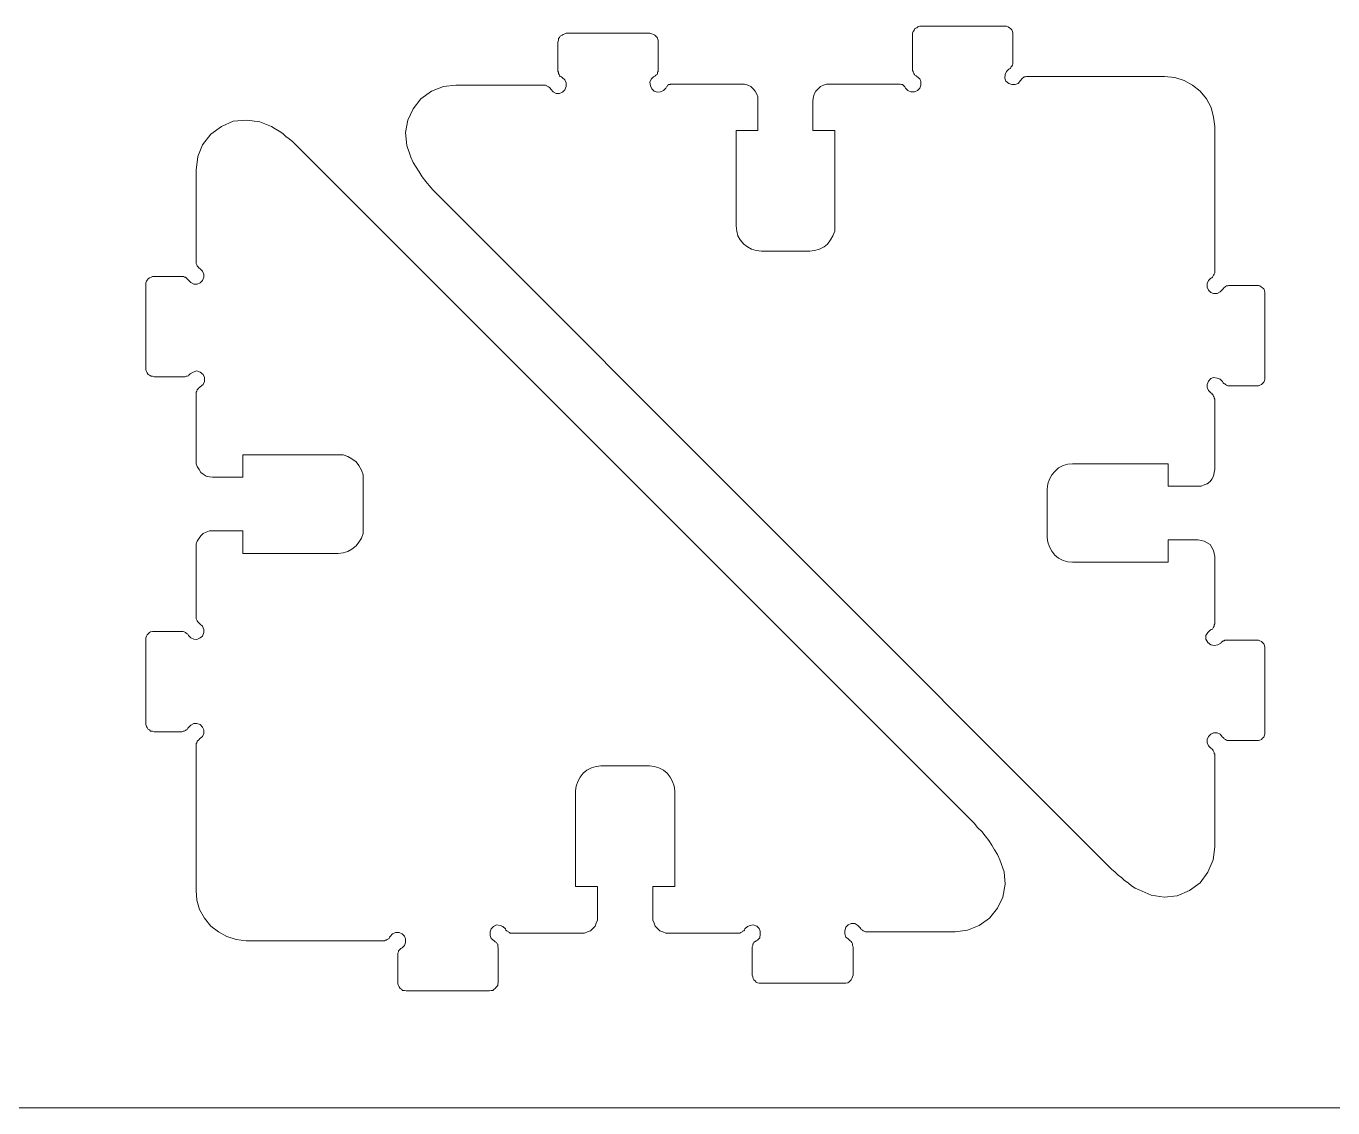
# Model space of a CAD drawing. Header units: inches. Extents: x 0 to 612, y 168 to 624.
# Drawn here: x 142.5 to 219.1, y 246.4 to 309.8 of the extents above; entities that cross this region are included whole.
import ezdxf

# ---------------------------------------------------------------- set-up
doc = ezdxf.new("R2010")
doc.units = ezdxf.units.IN
doc.header["$MEASUREMENT"] = 0
doc.layers.add('Capa 1', color=7, linetype='Continuous')

# ---------------------------------------------------------------- blocks, each defined once
blk = doc.blocks.new('block 726')
at = {"layer": 'Capa 1', "color": 7, "lineweight": 9, "true_color": 0xffffff}
blk.add_lwpolyline([(188.635, 303.679), (189.915, 303.679)], dxfattribs=at)
blk = doc.blocks.new('block 727')
at = {"layer": 'Capa 1', "color": 7, "lineweight": 9, "true_color": 0xffffff}
blk.add_lwpolyline([(184.138, 298.109), (184.138, 303.679)], dxfattribs=at)
blk = doc.blocks.new('block 728')
at = {"layer": 'Capa 1', "color": 7, "lineweight": 9, "true_color": 0xffffff}
blk.add_lwpolyline([(211.949, 295.031), (212.018, 295.065), (212.053, 295.1), (212.087, 295.169), (212.122, 295.204), (212.156, 295.273), (212.191, 295.342), (212.191, 295.377), (212.191, 295.446)], dxfattribs=at)
blk = doc.blocks.new('block 729')
at = {"layer": 'Capa 1', "color": 7, "lineweight": 9, "true_color": 0xffffff}
blk.add_lwpolyline([(212.191, 295.446), (212.191, 303.921)], dxfattribs=at)
blk = doc.blocks.new('block 730')
at = {"layer": 'Capa 1', "color": 7, "lineweight": 9, "true_color": 0xffffff}
blk.add_lwpolyline([(209.251, 306.86), (201.226, 306.86)], dxfattribs=at)
blk = doc.blocks.new('block 731')
at = {"layer": 'Capa 1', "color": 7, "lineweight": 9, "true_color": 0xffffff}
blk.add_lwpolyline([(213.056, 288.735), (214.647, 288.735)], dxfattribs=at)
blk = doc.blocks.new('block 732')
at = {"layer": 'Capa 1', "color": 7, "lineweight": 9, "true_color": 0xffffff}
blk.add_lwpolyline([(214.647, 288.735), (214.751, 288.735), (214.82, 288.771), (214.924, 288.805), (214.993, 288.874), (215.062, 288.943), (215.097, 289.047), (215.131, 289.116), (215.131, 289.22)], dxfattribs=at)
blk = doc.blocks.new('block 733')
at = {"layer": 'Capa 1', "color": 7, "lineweight": 9, "true_color": 0xffffff}
blk.add_lwpolyline([(194.066, 306.169), (194.031, 306.238), (193.997, 306.272), (193.927, 306.342), (193.893, 306.376), (193.824, 306.376), (193.754, 306.411), (193.72, 306.411), (193.65, 306.411)], dxfattribs=at)
blk = doc.blocks.new('block 734')
at = {"layer": 'Capa 1', "color": 7, "lineweight": 9, "true_color": 0xffffff}
blk.add_lwpolyline([(193.65, 306.411), (189.638, 306.411)], dxfattribs=at)
blk = doc.blocks.new('block 735')
at = {"layer": 'Capa 1', "color": 7, "lineweight": 9, "true_color": 0xffffff}
blk.add_lwpolyline([(188.635, 305.442), (188.635, 303.679)], dxfattribs=at)
blk = doc.blocks.new('block 736')
at = {"layer": 'Capa 1', "color": 7, "lineweight": 9, "true_color": 0xffffff}
blk.add_lwpolyline([(189.915, 303.679), (189.915, 298.109)], dxfattribs=at)
blk = doc.blocks.new('block 737')
at = {"layer": 'Capa 1', "color": 7, "lineweight": 9, "true_color": 0xffffff}
blk.add_lwpolyline([(188.462, 296.622), (185.625, 296.622)], dxfattribs=at)
blk = doc.blocks.new('block 738')
at = {"layer": 'Capa 1', "color": 7, "lineweight": 9, "true_color": 0xffffff}
blk.add_lwpolyline([(184.138, 303.679), (185.418, 303.679)], dxfattribs=at)
blk = doc.blocks.new('block 739')
at = {"layer": 'Capa 1', "color": 7, "lineweight": 9, "true_color": 0xffffff}
blk.add_lwpolyline([(185.418, 303.679), (185.418, 305.442)], dxfattribs=at)
blk = doc.blocks.new('block 740')
at = {"layer": 'Capa 1', "color": 7, "lineweight": 9, "true_color": 0xffffff}
blk.add_lwpolyline([(184.45, 306.411), (180.437, 306.411)], dxfattribs=at)
blk = doc.blocks.new('block 741')
at = {"layer": 'Capa 1', "color": 7, "lineweight": 9, "true_color": 0xffffff}
blk.add_lwpolyline([(180.437, 306.411), (180.368, 306.411), (180.299, 306.411), (180.264, 306.376), (180.195, 306.376), (180.126, 306.342), (180.091, 306.272), (180.057, 306.238), (180.022, 306.169)], dxfattribs=at)
blk = doc.blocks.new('block 742')
at = {"layer": 'Capa 1', "color": 7, "lineweight": 9, "true_color": 0xffffff}
blk.add_lwpolyline([(180.022, 306.169), (179.884, 306.03), (179.711, 305.961), (179.503, 305.927), (179.33, 305.996), (179.192, 306.134), (179.123, 306.307), (179.088, 306.515), (179.157, 306.688), (179.295, 306.826)], dxfattribs=at)
blk = doc.blocks.new('block 743')
at = {"layer": 'Capa 1', "color": 7, "lineweight": 9, "true_color": 0xffffff}
blk.add_lwpolyline([(179.295, 306.826), (179.365, 306.86), (179.399, 306.896), (179.434, 306.93), (179.503, 306.965), (179.538, 307.034), (179.538, 307.103), (179.572, 307.138), (179.572, 307.207)], dxfattribs=at)
blk = doc.blocks.new('block 744')
at = {"layer": 'Capa 1', "color": 7, "lineweight": 9, "true_color": 0xffffff}
blk.add_lwpolyline([(179.572, 307.207), (179.572, 308.867)], dxfattribs=at)
blk = doc.blocks.new('block 745')
at = {"layer": 'Capa 1', "color": 7, "lineweight": 9, "true_color": 0xffffff}
blk.add_lwpolyline([(179.572, 308.867), (179.572, 308.971), (179.538, 309.074), (179.503, 309.144), (179.434, 309.213), (179.365, 309.282), (179.295, 309.316), (179.192, 309.352), (179.088, 309.386)], dxfattribs=at)
blk = doc.blocks.new('block 746')
at = {"layer": 'Capa 1', "color": 7, "lineweight": 9, "true_color": 0xffffff}
blk.add_lwpolyline([(179.088, 309.386), (174.176, 309.386)], dxfattribs=at)
blk = doc.blocks.new('block 747')
at = {"layer": 'Capa 1', "color": 7, "lineweight": 9, "true_color": 0xffffff}
blk.add_lwpolyline([(201.226, 306.86), (201.157, 306.86), (201.087, 306.826), (201.019, 306.826), (200.984, 306.792), (200.915, 306.757), (200.88, 306.723), (200.845, 306.653), (200.811, 306.618)], dxfattribs=at)
blk = doc.blocks.new('block 748')
at = {"layer": 'Capa 1', "color": 7, "lineweight": 9, "true_color": 0xffffff}
blk.add_lwpolyline([(200.811, 306.618), (200.672, 306.445), (200.5, 306.376), (200.292, 306.376), (200.119, 306.445), (199.946, 306.584), (199.877, 306.757), (199.911, 306.965), (199.98, 307.138), (200.119, 307.276)], dxfattribs=at)
blk = doc.blocks.new('block 749')
at = {"layer": 'Capa 1', "color": 7, "lineweight": 9, "true_color": 0xffffff}
blk.add_lwpolyline([(200.119, 307.276), (200.188, 307.311), (200.223, 307.345), (200.257, 307.414), (200.292, 307.449), (200.327, 307.518), (200.361, 307.587), (200.361, 307.656), (200.361, 307.69)], dxfattribs=at)
blk = doc.blocks.new('block 750')
at = {"layer": 'Capa 1', "color": 7, "lineweight": 9, "true_color": 0xffffff}
blk.add_lwpolyline([(200.361, 307.69), (200.361, 309.316)], dxfattribs=at)
blk = doc.blocks.new('block 751')
at = {"layer": 'Capa 1', "color": 7, "lineweight": 9, "true_color": 0xffffff}
blk.add_lwpolyline([(200.361, 309.316), (200.361, 309.386), (200.327, 309.489), (200.292, 309.593), (200.223, 309.662), (200.153, 309.697), (200.084, 309.767), (199.98, 309.801), (199.877, 309.801)], dxfattribs=at)
blk = doc.blocks.new('block 752')
at = {"layer": 'Capa 1', "color": 7, "lineweight": 9, "true_color": 0xffffff}
blk.add_lwpolyline([(194.965, 309.801), (194.896, 309.801), (194.792, 309.767), (194.723, 309.697), (194.619, 309.662), (194.584, 309.593), (194.516, 309.489), (194.481, 309.386), (194.481, 309.316)], dxfattribs=at)
blk = doc.blocks.new('block 753')
at = {"layer": 'Capa 1', "color": 7, "lineweight": 9, "true_color": 0xffffff}
blk.add_lwpolyline([(194.481, 309.316), (194.481, 307.276)], dxfattribs=at)
blk = doc.blocks.new('block 754')
at = {"layer": 'Capa 1', "color": 7, "lineweight": 9, "true_color": 0xffffff}
blk.add_lwpolyline([(194.481, 307.276), (194.481, 307.207), (194.516, 307.138), (194.516, 307.103), (194.55, 307.034), (194.584, 306.965), (194.619, 306.93), (194.688, 306.896), (194.723, 306.86)], dxfattribs=at)
blk = doc.blocks.new('block 755')
at = {"layer": 'Capa 1', "color": 7, "lineweight": 9, "true_color": 0xffffff}
blk.add_lwpolyline([(194.723, 306.86), (194.896, 306.723), (194.965, 306.55), (194.965, 306.342), (194.896, 306.169), (194.758, 306.03), (194.584, 305.961), (194.377, 305.961), (194.204, 306.03), (194.066, 306.169)], dxfattribs=at)
blk = doc.blocks.new('block 756')
at = {"layer": 'Capa 1', "color": 7, "lineweight": 9, "true_color": 0xffffff}
blk.add_lwpolyline([(212.883, 273.827), (212.848, 273.827), (212.779, 273.827), (212.745, 273.792), (212.675, 273.792), (212.641, 273.758), (212.606, 273.724), (212.572, 273.688), (212.537, 273.654)], dxfattribs=at)
blk = doc.blocks.new('block 757')
at = {"layer": 'Capa 1', "color": 7, "lineweight": 9, "true_color": 0xffffff}
blk.add_lwpolyline([(211.914, 274.415), (211.983, 274.449), (212.053, 274.484), (212.087, 274.554), (212.122, 274.588), (212.156, 274.657), (212.156, 274.727), (212.191, 274.796), (212.191, 274.864)], dxfattribs=at)
blk = doc.blocks.new('block 758')
at = {"layer": 'Capa 1', "color": 7, "lineweight": 9, "true_color": 0xffffff}
blk.add_lwpolyline([(212.641, 294.373), (212.502, 294.235), (212.33, 294.132), (212.122, 294.132), (211.949, 294.2), (211.811, 294.339), (211.741, 294.512), (211.741, 294.72), (211.811, 294.893), (211.949, 295.031)], dxfattribs=at)
blk = doc.blocks.new('block 759')
at = {"layer": 'Capa 1', "color": 7, "lineweight": 9, "true_color": 0xffffff}
blk.add_lwpolyline([(209.458, 279.707), (209.458, 278.393)], dxfattribs=at)
blk = doc.blocks.new('block 760')
at = {"layer": 'Capa 1', "color": 7, "lineweight": 9, "true_color": 0xffffff}
blk.add_lwpolyline([(209.458, 278.393), (203.855, 278.393)], dxfattribs=at)
blk = doc.blocks.new('block 761')
at = {"layer": 'Capa 1', "color": 7, "lineweight": 9, "true_color": 0xffffff}
blk.add_lwpolyline([(202.368, 279.846), (202.368, 282.682)], dxfattribs=at)
blk = doc.blocks.new('block 762')
at = {"layer": 'Capa 1', "color": 7, "lineweight": 9, "true_color": 0xffffff}
blk.add_lwpolyline([(203.855, 284.169), (209.458, 284.169)], dxfattribs=at)
blk = doc.blocks.new('block 763')
at = {"layer": 'Capa 1', "color": 7, "lineweight": 9, "true_color": 0xffffff}
blk.add_lwpolyline([(209.458, 284.169), (209.458, 282.854)], dxfattribs=at)
blk = doc.blocks.new('block 764')
at = {"layer": 'Capa 1', "color": 7, "lineweight": 9, "true_color": 0xffffff}
blk.add_lwpolyline([(209.458, 282.854), (211.223, 282.854)], dxfattribs=at)
blk = doc.blocks.new('block 765')
at = {"layer": 'Capa 1', "color": 7, "lineweight": 9, "true_color": 0xffffff}
blk.add_lwpolyline([(212.191, 283.823), (212.191, 287.905)], dxfattribs=at)
blk = doc.blocks.new('block 766')
at = {"layer": 'Capa 1', "color": 7, "lineweight": 9, "true_color": 0xffffff}
blk.add_lwpolyline([(212.191, 287.905), (212.191, 287.939), (212.156, 288.009), (212.156, 288.078), (212.122, 288.112), (212.087, 288.182), (212.053, 288.217), (212.018, 288.286), (211.949, 288.32)], dxfattribs=at)
blk = doc.blocks.new('block 767')
at = {"layer": 'Capa 1', "color": 7, "lineweight": 9, "true_color": 0xffffff}
blk.add_lwpolyline([(199.877, 309.801), (194.965, 309.801)], dxfattribs=at)
blk = doc.blocks.new('block 768')
at = {"layer": 'Capa 1', "color": 7, "lineweight": 9, "true_color": 0xffffff}
blk.add_lwpolyline([(212.641, 288.978), (212.675, 288.908), (212.71, 288.874), (212.779, 288.839), (212.813, 288.805), (212.883, 288.771), (212.952, 288.735), (212.987, 288.735), (213.056, 288.735)], dxfattribs=at)
blk = doc.blocks.new('block 769')
at = {"layer": 'Capa 1', "color": 7, "lineweight": 9, "true_color": 0xffffff}
blk.add_lwpolyline([(215.131, 289.22), (215.131, 294.132)], dxfattribs=at)
blk = doc.blocks.new('block 770')
at = {"layer": 'Capa 1', "color": 7, "lineweight": 9, "true_color": 0xffffff}
blk.add_lwpolyline([(215.131, 294.132), (215.131, 294.2), (215.097, 294.305), (215.062, 294.408), (214.993, 294.478), (214.924, 294.512), (214.82, 294.581), (214.751, 294.615), (214.647, 294.615)], dxfattribs=at)
blk = doc.blocks.new('block 771')
at = {"layer": 'Capa 1', "color": 7, "lineweight": 9, "true_color": 0xffffff}
blk.add_lwpolyline([(214.647, 294.615), (213.056, 294.615)], dxfattribs=at)
blk = doc.blocks.new('block 772')
at = {"layer": 'Capa 1', "color": 7, "lineweight": 9, "true_color": 0xffffff}
blk.add_lwpolyline([(213.056, 294.615), (212.987, 294.615), (212.952, 294.581), (212.883, 294.581), (212.813, 294.547), (212.779, 294.512), (212.71, 294.478), (212.675, 294.408), (212.641, 294.373)], dxfattribs=at)
blk = doc.blocks.new('block 773')
at = {"layer": 'Capa 1', "color": 7, "lineweight": 9, "true_color": 0xffffff}
blk.add_lwpolyline([(203.855, 278.393), (203.578, 278.428), (203.301, 278.497), (203.024, 278.635), (202.817, 278.808), (202.644, 279.05), (202.506, 279.292), (202.402, 279.569), (202.368, 279.846)], dxfattribs=at)
blk = doc.blocks.new('block 774')
at = {"layer": 'Capa 1', "color": 7, "lineweight": 9, "true_color": 0xffffff}
blk.add_lwpolyline([(202.368, 282.682), (202.402, 282.993), (202.506, 283.271), (202.644, 283.513), (202.817, 283.72), (203.024, 283.928), (203.301, 284.065), (203.578, 284.135), (203.855, 284.169)], dxfattribs=at)
blk = doc.blocks.new('block 775')
at = {"layer": 'Capa 1', "color": 7, "lineweight": 9, "true_color": 0xffffff}
blk.add_lwpolyline([(211.223, 282.854), (211.396, 282.854), (211.568, 282.924), (211.741, 282.993), (211.914, 283.132), (212.018, 283.271), (212.122, 283.443), (212.156, 283.65), (212.191, 283.823)], dxfattribs=at)
blk = doc.blocks.new('block 776')
at = {"layer": 'Capa 1', "color": 7, "lineweight": 9, "true_color": 0xffffff}
blk.add_lwpolyline([(211.949, 288.32), (211.811, 288.459), (211.741, 288.632), (211.741, 288.805), (211.811, 289.012), (211.949, 289.15), (212.122, 289.22), (212.33, 289.185), (212.502, 289.116), (212.641, 288.978)], dxfattribs=at)
blk = doc.blocks.new('block 777')
at = {"layer": 'Capa 1', "color": 7, "lineweight": 9, "true_color": 0xffffff}
blk.add_lwpolyline([(212.191, 303.921), (212.122, 304.474), (211.983, 305.027), (211.707, 305.547), (211.326, 305.996), (210.876, 306.342), (210.392, 306.618), (209.839, 306.792), (209.251, 306.86)], dxfattribs=at)
blk = doc.blocks.new('block 778')
at = {"layer": 'Capa 1', "color": 7, "lineweight": 9, "true_color": 0xffffff}
blk.add_lwpolyline([(189.638, 306.411), (189.431, 306.411), (189.258, 306.342), (189.084, 306.272), (188.946, 306.134), (188.808, 305.996), (188.704, 305.823), (188.669, 305.65), (188.635, 305.442)], dxfattribs=at)
blk = doc.blocks.new('block 779')
at = {"layer": 'Capa 1', "color": 7, "lineweight": 9, "true_color": 0xffffff}
blk.add_lwpolyline([(189.915, 298.109), (189.915, 297.798), (189.811, 297.521), (189.673, 297.279), (189.5, 297.037), (189.292, 296.864), (189.016, 296.726), (188.739, 296.656), (188.462, 296.622)], dxfattribs=at)
blk = doc.blocks.new('block 780')
at = {"layer": 'Capa 1', "color": 7, "lineweight": 9, "true_color": 0xffffff}
blk.add_lwpolyline([(185.625, 296.622), (185.314, 296.656), (185.038, 296.726), (184.795, 296.864), (184.588, 297.037), (184.38, 297.279), (184.242, 297.521), (184.173, 297.798), (184.138, 298.109)], dxfattribs=at)
blk = doc.blocks.new('block 781')
at = {"layer": 'Capa 1', "color": 7, "lineweight": 9, "true_color": 0xffffff}
blk.add_lwpolyline([(185.418, 305.442), (185.418, 305.65), (185.349, 305.823), (185.245, 305.996), (185.142, 306.134), (185.003, 306.272), (184.83, 306.342), (184.623, 306.411), (184.45, 306.411)], dxfattribs=at)
blk = doc.blocks.new('block 782')
at = {"layer": 'Capa 1', "color": 7, "lineweight": 9, "true_color": 0xffffff}
blk.add_lwpolyline([(174.176, 309.386), (174.107, 309.352), (174.003, 309.316), (173.934, 309.282), (173.831, 309.213), (173.795, 309.144), (173.727, 309.074), (173.727, 308.971), (173.692, 308.867)], dxfattribs=at)
blk = doc.blocks.new('block 783')
at = {"layer": 'Capa 1', "color": 7, "lineweight": 9, "true_color": 0xffffff}
blk.add_lwpolyline([(173.692, 308.867), (173.692, 307.207)], dxfattribs=at)
blk = doc.blocks.new('block 784')
at = {"layer": 'Capa 1', "color": 7, "lineweight": 9, "true_color": 0xffffff}
blk.add_lwpolyline([(173.692, 307.207), (173.692, 307.172), (173.727, 307.103), (173.727, 307.034), (173.761, 306.965), (173.795, 306.896), (173.831, 306.86), (173.899, 306.826), (173.934, 306.792)], dxfattribs=at)
blk = doc.blocks.new('block 785')
at = {"layer": 'Capa 1', "color": 7, "lineweight": 9, "true_color": 0xffffff}
blk.add_lwpolyline([(173.934, 306.792), (174.107, 306.653), (174.176, 306.48), (174.176, 306.272), (174.107, 306.065), (173.969, 305.927), (173.795, 305.857), (173.588, 305.857), (173.415, 305.961), (173.277, 306.1)], dxfattribs=at)
blk = doc.blocks.new('block 786')
at = {"layer": 'Capa 1', "color": 7, "lineweight": 9, "true_color": 0xffffff}
blk.add_lwpolyline([(173.277, 306.1), (173.242, 306.169), (173.208, 306.203), (173.139, 306.238), (173.069, 306.272), (173.035, 306.307), (172.966, 306.342), (172.896, 306.342), (172.827, 306.342)], dxfattribs=at)
blk = doc.blocks.new('block 787')
at = {"layer": 'Capa 1', "color": 7, "lineweight": 9, "true_color": 0xffffff}
blk.add_lwpolyline([(172.827, 306.342), (167.708, 306.342)], dxfattribs=at)
blk = doc.blocks.new('block 788')
at = {"layer": 'Capa 1', "color": 7, "lineweight": 9, "true_color": 0xffffff}
blk.add_lwpolyline([(167.708, 306.342), (166.981, 306.272), (166.29, 305.996), (165.667, 305.547), (165.217, 304.958), (164.906, 304.301), (164.768, 303.574), (164.837, 302.813), (165.079, 302.122)], dxfattribs=at)
blk = doc.blocks.new('block 789')
at = {"layer": 'Capa 1', "color": 7, "lineweight": 9, "true_color": 0xffffff}
blk.add_lwpolyline([(165.079, 302.122), (165.217, 301.811), (165.39, 301.534), (165.563, 301.257), (165.736, 300.98), (165.944, 300.704), (166.151, 300.462), (166.359, 300.22), (166.601, 299.978)], dxfattribs=at)
blk = doc.blocks.new('block 790')
at = {"layer": 'Capa 1', "color": 7, "lineweight": 9, "true_color": 0xffffff}
blk.add_lwpolyline([(166.601, 299.978), (206.138, 260.406)], dxfattribs=at)
blk = doc.blocks.new('block 791')
at = {"layer": 'Capa 1', "color": 7, "lineweight": 9, "true_color": 0xffffff}
blk.add_lwpolyline([(206.138, 260.406), (206.345, 260.233), (206.519, 260.061), (206.726, 259.922), (206.898, 259.749), (207.106, 259.61), (207.314, 259.438), (207.521, 259.299), (207.764, 259.195)], dxfattribs=at)
blk = doc.blocks.new('block 792')
at = {"layer": 'Capa 1', "color": 7, "lineweight": 9, "true_color": 0xffffff}
blk.add_lwpolyline([(207.764, 259.195), (208.455, 258.884), (209.216, 258.78), (209.978, 258.85), (210.704, 259.16), (211.326, 259.61), (211.776, 260.233), (212.087, 260.959), (212.191, 261.721)], dxfattribs=at)
blk = doc.blocks.new('block 793')
at = {"layer": 'Capa 1', "color": 7, "lineweight": 9, "true_color": 0xffffff}
blk.add_lwpolyline([(212.191, 261.721), (212.191, 267.082)], dxfattribs=at)
blk = doc.blocks.new('block 794')
at = {"layer": 'Capa 1', "color": 7, "lineweight": 9, "true_color": 0xffffff}
blk.add_lwpolyline([(212.191, 267.082), (212.191, 267.151), (212.156, 267.186), (212.156, 267.255), (212.122, 267.324), (212.087, 267.358), (212.053, 267.428), (212.018, 267.462), (211.949, 267.497)], dxfattribs=at)
blk = doc.blocks.new('block 795')
at = {"layer": 'Capa 1', "color": 7, "lineweight": 9, "true_color": 0xffffff}
blk.add_lwpolyline([(211.949, 267.497), (211.811, 267.635), (211.741, 267.809), (211.741, 268.016), (211.811, 268.188), (211.949, 268.327), (212.122, 268.396), (212.33, 268.396), (212.502, 268.327), (212.641, 268.154)], dxfattribs=at)
blk = doc.blocks.new('block 796')
at = {"layer": 'Capa 1', "color": 7, "lineweight": 9, "true_color": 0xffffff}
blk.add_lwpolyline([(212.641, 268.154), (212.675, 268.119), (212.71, 268.085), (212.745, 268.051), (212.813, 268.016), (212.883, 267.981), (212.917, 267.946), (212.987, 267.946), (213.056, 267.946)], dxfattribs=at)
blk = doc.blocks.new('block 797')
at = {"layer": 'Capa 1', "color": 7, "lineweight": 9, "true_color": 0xffffff}
blk.add_lwpolyline([(213.056, 267.946), (214.647, 267.946)], dxfattribs=at)
blk = doc.blocks.new('block 798')
at = {"layer": 'Capa 1', "color": 7, "lineweight": 9, "true_color": 0xffffff}
blk.add_lwpolyline([(214.647, 267.946), (214.751, 267.946), (214.82, 267.981), (214.924, 268.016), (214.993, 268.085), (215.062, 268.154), (215.097, 268.258), (215.131, 268.327), (215.131, 268.431)], dxfattribs=at)
blk = doc.blocks.new('block 799')
at = {"layer": 'Capa 1', "color": 7, "lineweight": 9, "true_color": 0xffffff}
blk.add_lwpolyline([(215.131, 268.431), (215.131, 273.343)], dxfattribs=at)
blk = doc.blocks.new('block 800')
at = {"layer": 'Capa 1', "color": 7, "lineweight": 9, "true_color": 0xffffff}
blk.add_lwpolyline([(215.131, 273.343), (215.131, 273.412), (215.097, 273.516), (215.062, 273.619), (214.993, 273.688), (214.924, 273.758), (214.82, 273.792), (214.751, 273.827), (214.647, 273.827)], dxfattribs=at)
blk = doc.blocks.new('block 801')
at = {"layer": 'Capa 1', "color": 7, "lineweight": 9, "true_color": 0xffffff}
blk.add_lwpolyline([(214.647, 273.827), (212.883, 273.827)], dxfattribs=at)
blk = doc.blocks.new('block 802')
at = {"layer": 'Capa 1', "color": 7, "lineweight": 9, "true_color": 0xffffff}
blk.add_lwpolyline([(212.537, 273.654), (212.364, 273.551), (212.156, 273.516), (211.949, 273.551), (211.776, 273.688), (211.672, 273.896), (211.672, 274.104), (211.776, 274.276), (211.914, 274.415)], dxfattribs=at)
blk = doc.blocks.new('block 803')
at = {"layer": 'Capa 1', "color": 7, "lineweight": 9, "true_color": 0xffffff}
blk.add_lwpolyline([(212.191, 274.864), (212.191, 278.739)], dxfattribs=at)
blk = doc.blocks.new('block 804')
at = {"layer": 'Capa 1', "color": 7, "lineweight": 9, "true_color": 0xffffff}
blk.add_lwpolyline([(212.191, 278.739), (212.156, 278.912), (212.122, 279.085), (212.018, 279.258), (211.914, 279.431), (211.741, 279.534), (211.568, 279.638), (211.396, 279.673), (211.223, 279.707)], dxfattribs=at)
blk = doc.blocks.new('block 805')
at = {"layer": 'Capa 1', "color": 7, "lineweight": 9, "true_color": 0xffffff}
blk.add_lwpolyline([(211.223, 279.707), (209.458, 279.707)], dxfattribs=at)
blk = doc.blocks.new('block 886')
at = {"layer": 'Capa 1', "color": 7, "lineweight": 9, "true_color": 0xffffff}
blk.add_lwpolyline([(180.541, 259.402), (179.261, 259.402)], dxfattribs=at)
blk = doc.blocks.new('block 887')
at = {"layer": 'Capa 1', "color": 7, "lineweight": 9, "true_color": 0xffffff}
blk.add_lwpolyline([(199.6, 260.959), (199.462, 261.271), (199.289, 261.548), (199.116, 261.824), (198.943, 262.101), (198.735, 262.377), (198.528, 262.619), (198.286, 262.861), (198.078, 263.104)], dxfattribs=at)
blk = doc.blocks.new('block 888')
at = {"layer": 'Capa 1', "color": 7, "lineweight": 9, "true_color": 0xffffff}
blk.add_lwpolyline([(150.032, 295.135), (149.929, 295.135), (149.859, 295.1), (149.755, 295.065), (149.686, 294.996), (149.617, 294.927), (149.583, 294.857), (149.548, 294.754), (149.548, 294.65)], dxfattribs=at)
blk = doc.blocks.new('block 889')
at = {"layer": 'Capa 1', "color": 7, "lineweight": 9, "true_color": 0xffffff}
blk.add_lwpolyline([(149.548, 294.65), (149.548, 289.738)], dxfattribs=at)
blk = doc.blocks.new('block 890')
at = {"layer": 'Capa 1', "color": 7, "lineweight": 9, "true_color": 0xffffff}
blk.add_lwpolyline([(149.548, 289.738), (149.548, 289.669), (149.583, 289.565), (149.617, 289.496), (149.686, 289.393), (149.755, 289.357), (149.859, 289.289), (149.929, 289.289), (150.032, 289.254)], dxfattribs=at)
blk = doc.blocks.new('block 891')
at = {"layer": 'Capa 1', "color": 7, "lineweight": 9, "true_color": 0xffffff}
blk.add_lwpolyline([(150.032, 289.254), (151.796, 289.254)], dxfattribs=at)
blk = doc.blocks.new('block 892')
at = {"layer": 'Capa 1', "color": 7, "lineweight": 9, "true_color": 0xffffff}
blk.add_lwpolyline([(151.796, 289.254), (151.831, 289.254), (151.9, 289.289), (151.935, 289.289), (151.969, 289.289), (152.039, 289.323), (152.073, 289.357), (152.107, 289.393), (152.142, 289.427)], dxfattribs=at)
blk = doc.blocks.new('block 893')
at = {"layer": 'Capa 1', "color": 7, "lineweight": 9, "true_color": 0xffffff}
blk.add_lwpolyline([(152.142, 289.427), (152.315, 289.531), (152.523, 289.6), (152.73, 289.531), (152.903, 289.393), (152.972, 289.22), (152.972, 288.978), (152.903, 288.805), (152.73, 288.666)], dxfattribs=at)
blk = doc.blocks.new('block 894')
at = {"layer": 'Capa 1', "color": 7, "lineweight": 9, "true_color": 0xffffff}
blk.add_lwpolyline([(152.73, 288.666), (152.696, 288.632), (152.626, 288.597), (152.592, 288.528), (152.557, 288.493), (152.523, 288.424), (152.488, 288.354), (152.488, 288.286), (152.488, 288.217)], dxfattribs=at)
blk = doc.blocks.new('block 895')
at = {"layer": 'Capa 1', "color": 7, "lineweight": 9, "true_color": 0xffffff}
blk.add_lwpolyline([(152.488, 288.217), (152.488, 284.342)], dxfattribs=at)
blk = doc.blocks.new('block 896')
at = {"layer": 'Capa 1', "color": 7, "lineweight": 9, "true_color": 0xffffff}
blk.add_lwpolyline([(153.457, 283.374), (155.221, 283.374)], dxfattribs=at)
blk = doc.blocks.new('block 897')
at = {"layer": 'Capa 1', "color": 7, "lineweight": 9, "true_color": 0xffffff}
blk.add_lwpolyline([(155.221, 283.374), (155.221, 284.688)], dxfattribs=at)
blk = doc.blocks.new('block 898')
at = {"layer": 'Capa 1', "color": 7, "lineweight": 9, "true_color": 0xffffff}
blk.add_lwpolyline([(155.221, 284.688), (160.824, 284.688)], dxfattribs=at)
blk = doc.blocks.new('block 899')
at = {"layer": 'Capa 1', "color": 7, "lineweight": 9, "true_color": 0xffffff}
blk.add_lwpolyline([(162.277, 283.235), (162.277, 280.399)], dxfattribs=at)
blk = doc.blocks.new('block 900')
at = {"layer": 'Capa 1', "color": 7, "lineweight": 9, "true_color": 0xffffff}
blk.add_lwpolyline([(160.824, 278.912), (155.221, 278.912)], dxfattribs=at)
blk = doc.blocks.new('block 901')
at = {"layer": 'Capa 1', "color": 7, "lineweight": 9, "true_color": 0xffffff}
blk.add_lwpolyline([(155.221, 278.912), (155.221, 280.227)], dxfattribs=at)
blk = doc.blocks.new('block 902')
at = {"layer": 'Capa 1', "color": 7, "lineweight": 9, "true_color": 0xffffff}
blk.add_lwpolyline([(155.221, 280.227), (153.457, 280.227)], dxfattribs=at)
blk = doc.blocks.new('block 903')
at = {"layer": 'Capa 1', "color": 7, "lineweight": 9, "true_color": 0xffffff}
blk.add_lwpolyline([(152.488, 279.258), (152.488, 275.211)], dxfattribs=at)
blk = doc.blocks.new('block 904')
at = {"layer": 'Capa 1', "color": 7, "lineweight": 9, "true_color": 0xffffff}
blk.add_lwpolyline([(152.488, 275.211), (152.488, 275.142), (152.488, 275.072), (152.523, 275.003), (152.557, 274.969), (152.592, 274.899), (152.626, 274.864), (152.661, 274.83), (152.73, 274.761)], dxfattribs=at)
blk = doc.blocks.new('block 905')
at = {"layer": 'Capa 1', "color": 7, "lineweight": 9, "true_color": 0xffffff}
blk.add_lwpolyline([(152.73, 274.761), (152.869, 274.657), (152.938, 274.449), (152.938, 274.276), (152.869, 274.069), (152.73, 273.965), (152.523, 273.861), (152.35, 273.896), (152.177, 273.965), (152.039, 274.104)], dxfattribs=at)
blk = doc.blocks.new('block 906')
at = {"layer": 'Capa 1', "color": 7, "lineweight": 9, "true_color": 0xffffff}
blk.add_lwpolyline([(152.039, 274.104), (152.004, 274.173), (151.969, 274.207), (151.9, 274.242), (151.866, 274.276), (151.796, 274.312), (151.727, 274.346), (151.658, 274.346), (151.624, 274.346)], dxfattribs=at)
blk = doc.blocks.new('block 907')
at = {"layer": 'Capa 1', "color": 7, "lineweight": 9, "true_color": 0xffffff}
blk.add_lwpolyline([(151.624, 274.346), (150.032, 274.346)], dxfattribs=at)
blk = doc.blocks.new('block 908')
at = {"layer": 'Capa 1', "color": 7, "lineweight": 9, "true_color": 0xffffff}
blk.add_lwpolyline([(150.032, 274.346), (149.929, 274.346), (149.825, 274.312), (149.755, 274.276), (149.686, 274.207), (149.617, 274.138), (149.583, 274.069), (149.548, 273.965), (149.548, 273.861)], dxfattribs=at)
blk = doc.blocks.new('block 909')
at = {"layer": 'Capa 1', "color": 7, "lineweight": 9, "true_color": 0xffffff}
blk.add_lwpolyline([(149.548, 273.861), (149.548, 268.949)], dxfattribs=at)
blk = doc.blocks.new('block 910')
at = {"layer": 'Capa 1', "color": 7, "lineweight": 9, "true_color": 0xffffff}
blk.add_lwpolyline([(149.548, 268.949), (149.548, 268.881), (149.583, 268.776), (149.617, 268.708), (149.686, 268.604), (149.755, 268.569), (149.825, 268.5), (149.929, 268.5), (150.032, 268.466)], dxfattribs=at)
blk = doc.blocks.new('block 911')
at = {"layer": 'Capa 1', "color": 7, "lineweight": 9, "true_color": 0xffffff}
blk.add_lwpolyline([(150.032, 268.466), (151.624, 268.466)], dxfattribs=at)
blk = doc.blocks.new('block 912')
at = {"layer": 'Capa 1', "color": 7, "lineweight": 9, "true_color": 0xffffff}
blk.add_lwpolyline([(151.624, 268.466), (151.658, 268.466), (151.727, 268.5), (151.796, 268.5), (151.866, 268.535), (151.9, 268.569), (151.969, 268.604), (152.004, 268.673), (152.039, 268.708)], dxfattribs=at)
blk = doc.blocks.new('block 913')
at = {"layer": 'Capa 1', "color": 7, "lineweight": 9, "true_color": 0xffffff}
blk.add_lwpolyline([(160.824, 284.688), (161.101, 284.688), (161.378, 284.584), (161.62, 284.446), (161.862, 284.273), (162.035, 284.065), (162.173, 283.789), (162.277, 283.513), (162.277, 283.235)], dxfattribs=at)
blk = doc.blocks.new('block 914')
at = {"layer": 'Capa 1', "color": 7, "lineweight": 9, "true_color": 0xffffff}
blk.add_lwpolyline([(162.277, 280.399), (162.277, 280.088), (162.173, 279.812), (162.035, 279.569), (161.862, 279.361), (161.62, 279.153), (161.378, 279.016), (161.101, 278.946), (160.824, 278.912)], dxfattribs=at)
blk = doc.blocks.new('block 915')
at = {"layer": 'Capa 1', "color": 7, "lineweight": 9, "true_color": 0xffffff}
blk.add_lwpolyline([(153.457, 280.227), (153.284, 280.227), (153.076, 280.157), (152.903, 280.088), (152.765, 279.949), (152.661, 279.812), (152.557, 279.638), (152.488, 279.465), (152.488, 279.258)], dxfattribs=at)
blk = doc.blocks.new('block 916')
at = {"layer": 'Capa 1', "color": 7, "lineweight": 9, "true_color": 0xffffff}
blk.add_lwpolyline([(152.039, 268.708), (152.177, 268.846), (152.35, 268.949), (152.523, 268.949), (152.73, 268.881), (152.869, 268.742), (152.938, 268.569), (152.938, 268.361), (152.869, 268.188), (152.696, 268.051)], dxfattribs=at)
blk = doc.blocks.new('block 917')
at = {"layer": 'Capa 1', "color": 7, "lineweight": 9, "true_color": 0xffffff}
blk.add_lwpolyline([(152.696, 268.051), (152.661, 268.016), (152.626, 267.981), (152.557, 267.912), (152.557, 267.877), (152.523, 267.809), (152.488, 267.773), (152.488, 267.704), (152.488, 267.635)], dxfattribs=at)
blk = doc.blocks.new('block 918')
at = {"layer": 'Capa 1', "color": 7, "lineweight": 9, "true_color": 0xffffff}
blk.add_lwpolyline([(152.488, 267.635), (152.488, 259.16)], dxfattribs=at)
blk = doc.blocks.new('block 919')
at = {"layer": 'Capa 1', "color": 7, "lineweight": 9, "true_color": 0xffffff}
blk.add_lwpolyline([(152.488, 259.16), (152.523, 258.607), (152.696, 258.054), (152.972, 257.535), (153.353, 257.085), (153.802, 256.739), (154.287, 256.463), (154.84, 256.29), (155.428, 256.221)], dxfattribs=at)
blk = doc.blocks.new('block 920')
at = {"layer": 'Capa 1', "color": 7, "lineweight": 9, "true_color": 0xffffff}
blk.add_lwpolyline([(155.428, 256.221), (163.453, 256.221)], dxfattribs=at)
blk = doc.blocks.new('block 921')
at = {"layer": 'Capa 1', "color": 7, "lineweight": 9, "true_color": 0xffffff}
blk.add_lwpolyline([(163.453, 256.221), (163.522, 256.221), (163.591, 256.255), (163.626, 256.255), (163.695, 256.29), (163.765, 256.324), (163.799, 256.359), (163.833, 256.428), (163.868, 256.463)], dxfattribs=at)
blk = doc.blocks.new('block 922')
at = {"layer": 'Capa 1', "color": 7, "lineweight": 9, "true_color": 0xffffff}
blk.add_lwpolyline([(163.868, 256.463), (164.007, 256.636), (164.18, 256.705), (164.387, 256.705), (164.56, 256.636), (164.698, 256.497), (164.768, 256.324), (164.768, 256.116), (164.698, 255.943), (164.56, 255.806)], dxfattribs=at)
blk = doc.blocks.new('block 923')
at = {"layer": 'Capa 1', "color": 7, "lineweight": 9, "true_color": 0xffffff}
blk.add_lwpolyline([(164.56, 255.806), (164.491, 255.771), (164.456, 255.736), (164.387, 255.667), (164.353, 255.632), (164.353, 255.563), (164.318, 255.494), (164.318, 255.459), (164.318, 255.391)], dxfattribs=at)
blk = doc.blocks.new('block 924')
at = {"layer": 'Capa 1', "color": 7, "lineweight": 9, "true_color": 0xffffff}
blk.add_lwpolyline([(164.318, 255.391), (164.318, 253.765)], dxfattribs=at)
blk = doc.blocks.new('block 925')
at = {"layer": 'Capa 1', "color": 7, "lineweight": 9, "true_color": 0xffffff}
blk.add_lwpolyline([(164.318, 253.765), (164.318, 253.695), (164.353, 253.592), (164.387, 253.522), (164.456, 253.419), (164.525, 253.384), (164.595, 253.315), (164.698, 253.315), (164.802, 253.28)], dxfattribs=at)
blk = doc.blocks.new('block 926')
at = {"layer": 'Capa 1', "color": 7, "lineweight": 9, "true_color": 0xffffff}
blk.add_lwpolyline([(164.802, 253.28), (169.68, 253.28)], dxfattribs=at)
blk = doc.blocks.new('block 927')
at = {"layer": 'Capa 1', "color": 7, "lineweight": 9, "true_color": 0xffffff}
blk.add_lwpolyline([(169.68, 253.28), (169.783, 253.315), (169.887, 253.315), (169.956, 253.384), (170.025, 253.419), (170.095, 253.522), (170.164, 253.592), (170.164, 253.695), (170.198, 253.765)], dxfattribs=at)
blk = doc.blocks.new('block 928')
at = {"layer": 'Capa 1', "color": 7, "lineweight": 9, "true_color": 0xffffff}
blk.add_lwpolyline([(170.198, 253.765), (170.198, 255.806)], dxfattribs=at)
blk = doc.blocks.new('block 929')
at = {"layer": 'Capa 1', "color": 7, "lineweight": 9, "true_color": 0xffffff}
blk.add_lwpolyline([(170.198, 255.806), (170.164, 255.874), (170.164, 255.943), (170.164, 256.013), (170.129, 256.048), (170.095, 256.116), (170.025, 256.151), (169.991, 256.186), (169.956, 256.221)], dxfattribs=at)
blk = doc.blocks.new('block 930')
at = {"layer": 'Capa 1', "color": 7, "lineweight": 9, "true_color": 0xffffff}
blk.add_lwpolyline([(169.956, 256.221), (169.783, 256.359), (169.714, 256.532), (169.714, 256.739), (169.783, 256.912), (169.921, 257.051), (170.095, 257.154), (170.302, 257.12), (170.475, 257.051), (170.613, 256.912)], dxfattribs=at)
blk = doc.blocks.new('block 931')
at = {"layer": 'Capa 1', "color": 7, "lineweight": 9, "true_color": 0xffffff}
blk.add_lwpolyline([(170.613, 256.912), (170.648, 256.843), (170.683, 256.809), (170.752, 256.774), (170.786, 256.739), (170.855, 256.705), (170.89, 256.67), (170.959, 256.67), (171.028, 256.67)], dxfattribs=at)
blk = doc.blocks.new('block 932')
at = {"layer": 'Capa 1', "color": 7, "lineweight": 9, "true_color": 0xffffff}
blk.add_lwpolyline([(171.028, 256.67), (175.041, 256.67)], dxfattribs=at)
blk = doc.blocks.new('block 933')
at = {"layer": 'Capa 1', "color": 7, "lineweight": 9, "true_color": 0xffffff}
blk.add_lwpolyline([(175.041, 256.67), (175.249, 256.67), (175.421, 256.739), (175.594, 256.809), (175.733, 256.947), (175.871, 257.085), (175.94, 257.258), (176.01, 257.431), (176.01, 257.639)], dxfattribs=at)
blk = doc.blocks.new('block 934')
at = {"layer": 'Capa 1', "color": 7, "lineweight": 9, "true_color": 0xffffff}
blk.add_lwpolyline([(176.01, 257.639), (176.01, 259.402)], dxfattribs=at)
blk = doc.blocks.new('block 935')
at = {"layer": 'Capa 1', "color": 7, "lineweight": 9, "true_color": 0xffffff}
blk.add_lwpolyline([(176.01, 259.402), (174.729, 259.402)], dxfattribs=at)
blk = doc.blocks.new('block 936')
at = {"layer": 'Capa 1', "color": 7, "lineweight": 9, "true_color": 0xffffff}
blk.add_lwpolyline([(174.729, 259.402), (174.729, 265.007)], dxfattribs=at)
blk = doc.blocks.new('block 937')
at = {"layer": 'Capa 1', "color": 7, "lineweight": 9, "true_color": 0xffffff}
blk.add_lwpolyline([(174.729, 265.007), (174.764, 265.283), (174.868, 265.56), (175.006, 265.802), (175.179, 266.044), (175.387, 266.217), (175.664, 266.355), (175.94, 266.425), (176.217, 266.459)], dxfattribs=at)
blk = doc.blocks.new('block 938')
at = {"layer": 'Capa 1', "color": 7, "lineweight": 9, "true_color": 0xffffff}
blk.add_lwpolyline([(176.217, 266.459), (179.053, 266.459)], dxfattribs=at)
blk = doc.blocks.new('block 939')
at = {"layer": 'Capa 1', "color": 7, "lineweight": 9, "true_color": 0xffffff}
blk.add_lwpolyline([(179.053, 266.459), (179.33, 266.425), (179.607, 266.355), (179.884, 266.217), (180.091, 266.044), (180.264, 265.802), (180.402, 265.56), (180.506, 265.283), (180.541, 265.007)], dxfattribs=at)
blk = doc.blocks.new('block 940')
at = {"layer": 'Capa 1', "color": 7, "lineweight": 9, "true_color": 0xffffff}
blk.add_lwpolyline([(180.541, 265.007), (180.541, 259.402)], dxfattribs=at)
blk = doc.blocks.new('block 941')
at = {"layer": 'Capa 1', "color": 7, "lineweight": 9, "true_color": 0xffffff}
blk.add_lwpolyline([(179.261, 259.402), (179.261, 257.639)], dxfattribs=at)
blk = doc.blocks.new('block 942')
at = {"layer": 'Capa 1', "color": 7, "lineweight": 9, "true_color": 0xffffff}
blk.add_lwpolyline([(179.261, 257.639), (179.261, 257.431), (179.33, 257.258), (179.399, 257.085), (179.538, 256.947), (179.676, 256.809), (179.849, 256.739), (180.022, 256.67), (180.229, 256.67)], dxfattribs=at)
blk = doc.blocks.new('block 943')
at = {"layer": 'Capa 1', "color": 7, "lineweight": 9, "true_color": 0xffffff}
blk.add_lwpolyline([(180.229, 256.67), (184.242, 256.67)], dxfattribs=at)
blk = doc.blocks.new('block 944')
at = {"layer": 'Capa 1', "color": 7, "lineweight": 9, "true_color": 0xffffff}
blk.add_lwpolyline([(184.242, 256.67), (184.311, 256.67), (184.346, 256.67), (184.415, 256.705), (184.484, 256.739), (184.519, 256.774), (184.588, 256.809), (184.623, 256.843), (184.657, 256.912)], dxfattribs=at)
blk = doc.blocks.new('block 945')
at = {"layer": 'Capa 1', "color": 7, "lineweight": 9, "true_color": 0xffffff}
blk.add_lwpolyline([(184.657, 256.912), (184.795, 257.051), (184.968, 257.12), (185.142, 257.154), (185.349, 257.085), (185.487, 256.947), (185.556, 256.774), (185.556, 256.602), (185.522, 256.394), (185.383, 256.255)], dxfattribs=at)
blk = doc.blocks.new('block 946')
at = {"layer": 'Capa 1', "color": 7, "lineweight": 9, "true_color": 0xffffff}
blk.add_lwpolyline([(185.383, 256.255), (185.314, 256.221), (185.28, 256.186), (185.21, 256.151), (185.176, 256.116), (185.142, 256.048), (185.107, 256.013), (185.107, 255.943), (185.072, 255.874)], dxfattribs=at)
blk = doc.blocks.new('block 947')
at = {"layer": 'Capa 1', "color": 7, "lineweight": 9, "true_color": 0xffffff}
blk.add_lwpolyline([(185.072, 255.874), (185.072, 254.214)], dxfattribs=at)
blk = doc.blocks.new('block 948')
at = {"layer": 'Capa 1', "color": 7, "lineweight": 9, "true_color": 0xffffff}
blk.add_lwpolyline([(185.072, 254.214), (185.107, 254.11), (185.142, 254.007), (185.176, 253.938), (185.245, 253.868), (185.314, 253.799), (185.383, 253.765), (185.487, 253.729), (185.591, 253.729)], dxfattribs=at)
blk = doc.blocks.new('block 949')
at = {"layer": 'Capa 1', "color": 7, "lineweight": 9, "true_color": 0xffffff}
blk.add_lwpolyline([(185.591, 253.729), (190.468, 253.729)], dxfattribs=at)
blk = doc.blocks.new('block 950')
at = {"layer": 'Capa 1', "color": 7, "lineweight": 9, "true_color": 0xffffff}
blk.add_lwpolyline([(190.468, 253.729), (190.572, 253.729), (190.676, 253.765), (190.745, 253.799), (190.814, 253.868), (190.883, 253.938), (190.918, 254.007), (190.953, 254.11), (190.987, 254.214)], dxfattribs=at)
blk = doc.blocks.new('block 951')
at = {"layer": 'Capa 1', "color": 7, "lineweight": 9, "true_color": 0xffffff}
blk.add_lwpolyline([(190.987, 254.214), (190.987, 255.874)], dxfattribs=at)
blk = doc.blocks.new('block 952')
at = {"layer": 'Capa 1', "color": 7, "lineweight": 9, "true_color": 0xffffff}
blk.add_lwpolyline([(190.987, 255.874), (190.953, 255.943), (190.953, 256.013), (190.953, 256.048), (190.918, 256.116), (190.883, 256.186), (190.814, 256.221), (190.78, 256.255), (190.71, 256.324)], dxfattribs=at)
blk = doc.blocks.new('block 953')
at = {"layer": 'Capa 1', "color": 7, "lineweight": 9, "true_color": 0xffffff}
blk.add_lwpolyline([(190.71, 256.324), (190.572, 256.428), (190.503, 256.636), (190.503, 256.809), (190.572, 257.016), (190.71, 257.154), (190.883, 257.224), (191.091, 257.224), (191.264, 257.12), (191.402, 256.981)], dxfattribs=at)
blk = doc.blocks.new('block 954')
at = {"layer": 'Capa 1', "color": 7, "lineweight": 9, "true_color": 0xffffff}
blk.add_lwpolyline([(191.402, 256.981), (191.437, 256.912), (191.472, 256.878), (191.541, 256.843), (191.575, 256.809), (191.645, 256.774), (191.713, 256.739), (191.783, 256.739), (191.852, 256.739)], dxfattribs=at)
blk = doc.blocks.new('block 955')
at = {"layer": 'Capa 1', "color": 7, "lineweight": 9, "true_color": 0xffffff}
blk.add_lwpolyline([(191.852, 256.739), (196.971, 256.739)], dxfattribs=at)
blk = doc.blocks.new('block 956')
at = {"layer": 'Capa 1', "color": 7, "lineweight": 9, "true_color": 0xffffff}
blk.add_lwpolyline([(196.971, 256.739), (197.698, 256.843), (198.39, 257.12), (198.978, 257.535), (199.462, 258.123), (199.773, 258.78), (199.911, 259.541), (199.842, 260.268), (199.6, 260.959)], dxfattribs=at)
blk = doc.blocks.new('block 957')
at = {"layer": 'Capa 1', "color": 7, "lineweight": 9, "true_color": 0xffffff}
blk.add_lwpolyline([(198.078, 263.104), (158.507, 302.675)], dxfattribs=at)
blk = doc.blocks.new('block 958')
at = {"layer": 'Capa 1', "color": 7, "lineweight": 9, "true_color": 0xffffff}
blk.add_lwpolyline([(158.507, 302.675), (158.334, 302.848), (158.161, 303.021), (157.953, 303.194), (157.746, 303.332), (157.573, 303.506), (157.365, 303.644), (157.123, 303.782), (156.916, 303.921)], dxfattribs=at)
blk = doc.blocks.new('block 959')
at = {"layer": 'Capa 1', "color": 7, "lineweight": 9, "true_color": 0xffffff}
blk.add_lwpolyline([(156.916, 303.921), (156.224, 304.197), (155.463, 304.301), (154.667, 304.231), (153.976, 303.921), (153.353, 303.471), (152.869, 302.848), (152.592, 302.156), (152.488, 301.36)], dxfattribs=at)
blk = doc.blocks.new('block 960')
at = {"layer": 'Capa 1', "color": 7, "lineweight": 9, "true_color": 0xffffff}
blk.add_lwpolyline([(152.488, 301.36), (152.488, 295.999)], dxfattribs=at)
blk = doc.blocks.new('block 961')
at = {"layer": 'Capa 1', "color": 7, "lineweight": 9, "true_color": 0xffffff}
blk.add_lwpolyline([(152.488, 295.999), (152.488, 295.93), (152.488, 295.896), (152.523, 295.826), (152.557, 295.757), (152.592, 295.723), (152.626, 295.653), (152.661, 295.619), (152.73, 295.584)], dxfattribs=at)
blk = doc.blocks.new('block 962')
at = {"layer": 'Capa 1', "color": 7, "lineweight": 9, "true_color": 0xffffff}
blk.add_lwpolyline([(152.73, 295.584), (152.869, 295.446), (152.938, 295.273), (152.938, 295.1), (152.869, 294.893), (152.73, 294.754), (152.557, 294.685), (152.35, 294.685), (152.177, 294.789), (152.039, 294.927)], dxfattribs=at)
blk = doc.blocks.new('block 963')
at = {"layer": 'Capa 1', "color": 7, "lineweight": 9, "true_color": 0xffffff}
blk.add_lwpolyline([(152.039, 294.927), (152.004, 294.962), (151.969, 294.996), (151.9, 295.065), (151.866, 295.1), (151.796, 295.1), (151.762, 295.135), (151.692, 295.135), (151.624, 295.135)], dxfattribs=at)
blk = doc.blocks.new('block 964')
at = {"layer": 'Capa 1', "color": 7, "lineweight": 9, "true_color": 0xffffff}
blk.add_lwpolyline([(151.624, 295.135), (150.032, 295.135)], dxfattribs=at)
blk = doc.blocks.new('block 965')
at = {"layer": 'Capa 1', "color": 7, "lineweight": 9, "true_color": 0xffffff}
blk.add_lwpolyline([(152.488, 284.342), (152.488, 284.169), (152.557, 283.996), (152.661, 283.823), (152.765, 283.65), (152.903, 283.547), (153.076, 283.443), (153.284, 283.408), (153.457, 283.374)], dxfattribs=at)
blk = doc.blocks.new('block 1692')
at = {"layer": 'Capa 1', "color": 7, "lineweight": 9, "true_color": 0xffffff}
blk.add_lwpolyline([(61.239, 246.432), (318.867, 246.432)], dxfattribs=at)

msp = doc.modelspace()

# ---------------------------------------------------------------- block references
at = {"layer": 'Capa 1'}
for name in ['block 782', 'block 746', 'block 745', 'block 752', 'block 767', 'block 751', 'block 783', 'block 744', 'block 753', 'block 750', 'block 784', 'block 743', 'block 754', 'block 748', 'block 749', 'block 788', 'block 787', 'block 786', 'block 785', 'block 742', 'block 741', 'block 740', 'block 781', 'block 778', 'block 734', 'block 733', 'block 755', 'block 747', 'block 730', 'block 777', 'block 739', 'block 735', 'block 959', 'block 958', 'block 727', 'block 738', 'block 726', 'block 736', 'block 729', 'block 957', 'block 789', 'block 960', 'block 790', 'block 780', 'block 779', 'block 737', 'block 961', 'block 888', 'block 964', 'block 963', 'block 962', 'block 758', 'block 728', 'block 889', 'block 772', 'block 771', 'block 770', 'block 769', 'block 890', 'block 893', 'block 891', 'block 892', 'block 776', 'block 768', 'block 731', 'block 732', 'block 894', 'block 895', 'block 766', 'block 765', 'block 965', 'block 897', 'block 898', 'block 913', 'block 774', 'block 762', 'block 763', 'block 896', 'block 775', 'block 899', 'block 761', 'block 764', 'block 914', 'block 915', 'block 902', 'block 901', 'block 773', 'block 759', 'block 805', 'block 804', 'block 903', 'block 900', 'block 760', 'block 803', 'block 904', 'block 908', 'block 907', 'block 906', 'block 905', 'block 802', 'block 757', 'block 909', 'block 756', 'block 801', 'block 800', 'block 799', 'block 910', 'block 916', 'block 911', 'block 912', 'block 917', 'block 795', 'block 796', 'block 798', 'block 918', 'block 794', 'block 797', 'block 793', 'block 937', 'block 938', 'block 939', 'block 936', 'block 940', 'block 887', 'block 792', 'block 956', 'block 791', 'block 919', 'block 935', 'block 934', 'block 886', 'block 941', 'block 933', 'block 942', 'block 922', 'block 930', 'block 931', 'block 932', 'block 943', 'block 944', 'block 945', 'block 953', 'block 954', 'block 955', 'block 920', 'block 921', 'block 923', 'block 929', 'block 928', 'block 946', 'block 947', 'block 952', 'block 951', 'block 924', 'block 925', 'block 927', 'block 948', 'block 949', 'block 950', 'block 926', 'block 1692']:
    msp.add_blockref(name, (0, 0), dxfattribs=at)

doc.saveas('drawing.dxf')
